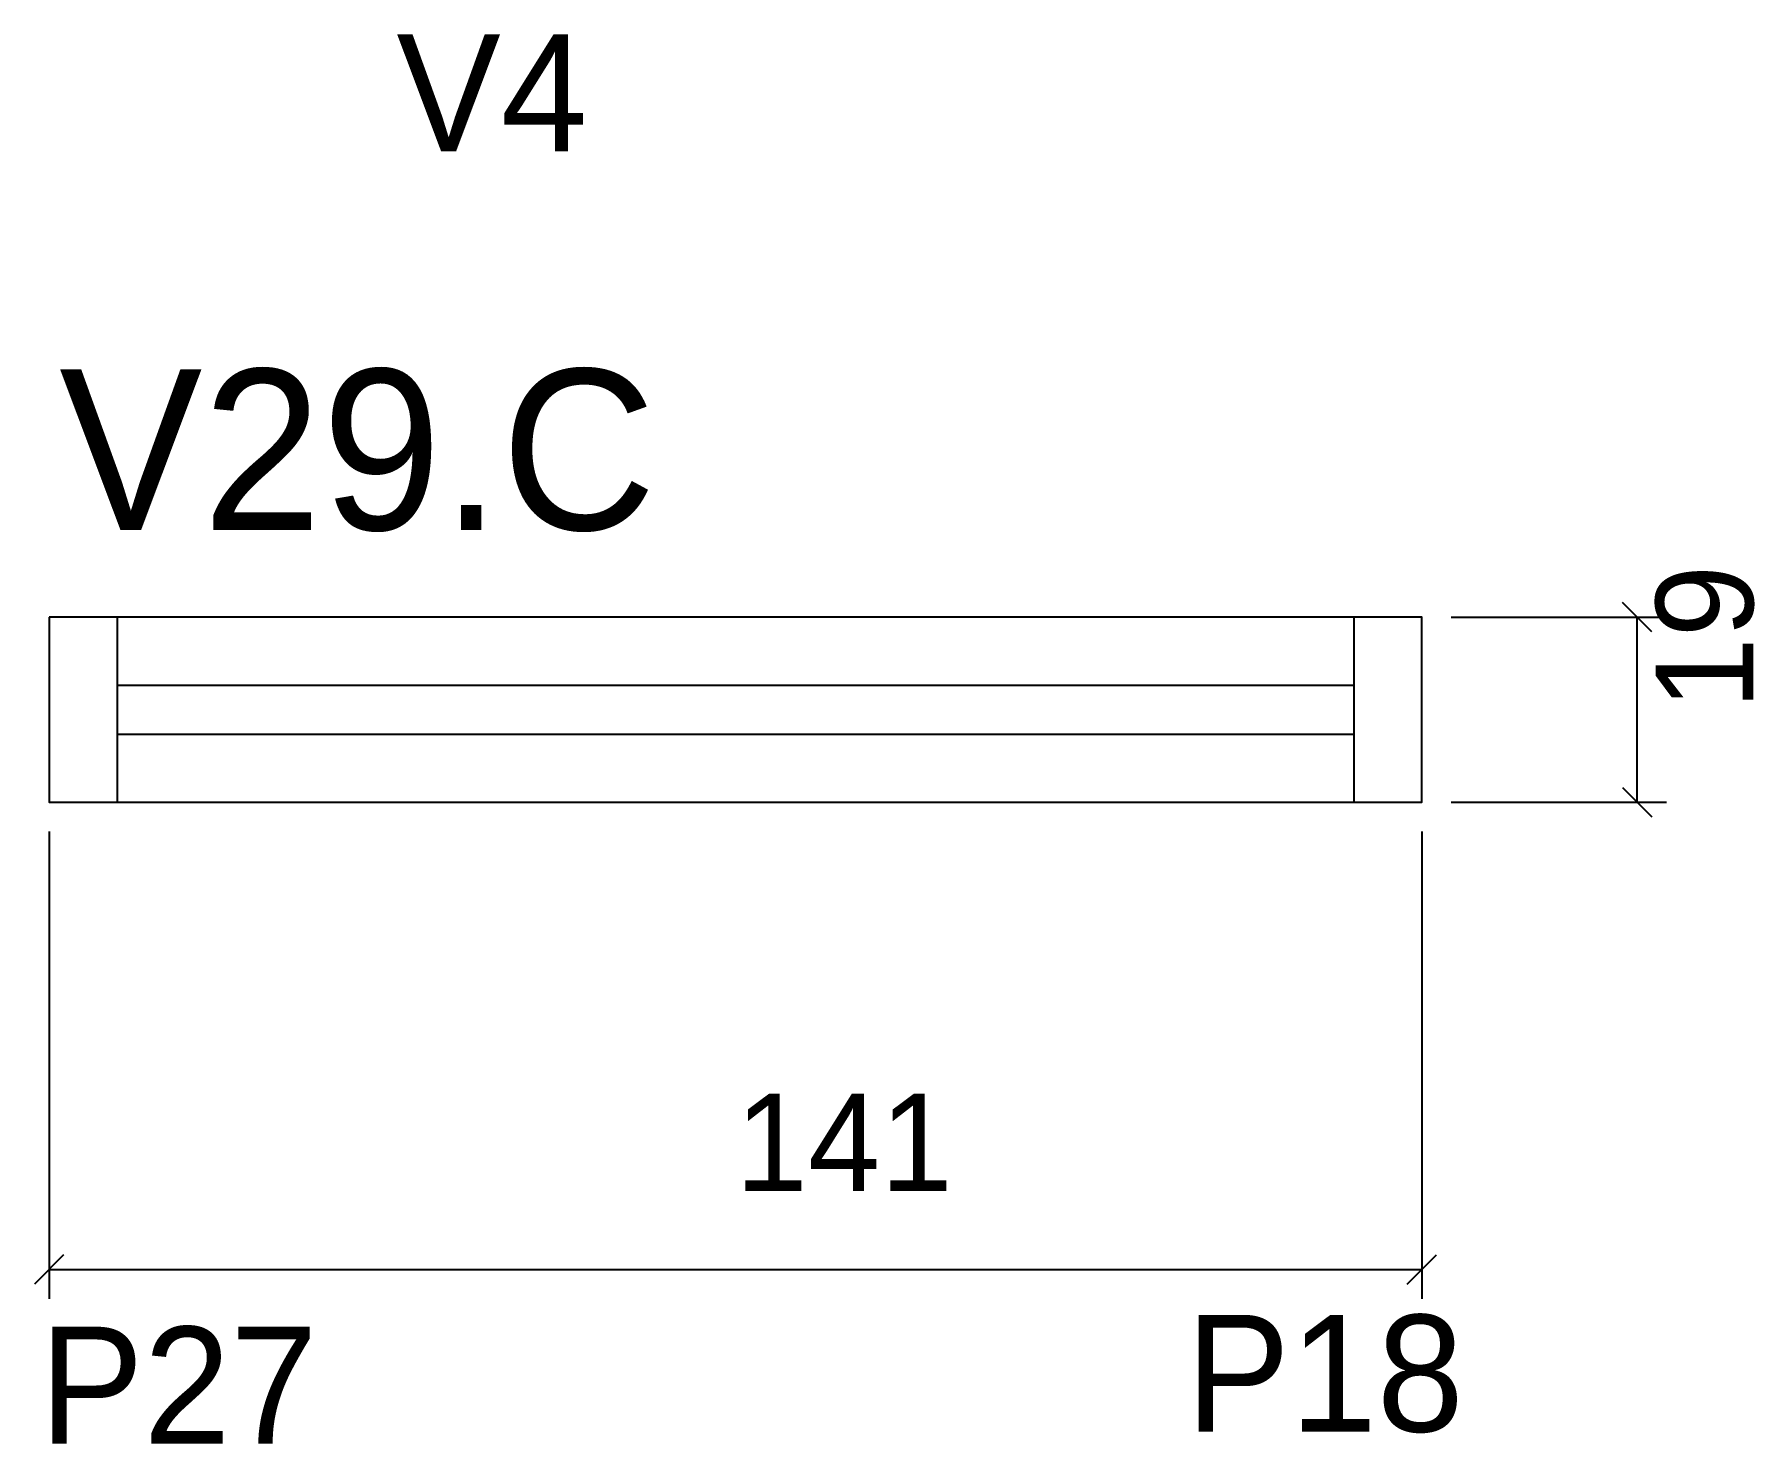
# Model space of a CAD drawing. Header units: metres. Extents: x 4306 to 4482, y -1027 to -883.
import ezdxf

# ---------------------------------------------------------------- set-up
doc = ezdxf.new("R2010")
doc.units = ezdxf.units.M
for name, color, linetype in [('5', 7, 'Continuous'), ('COTA', 7, 'Continuous'), ('NOMENCLATURA', 7, 'Continuous'), ('Painéis', 7, 'Continuous'), ('SARR_2.2x7', 7, 'Continuous')]:
    doc.layers.add(name, color=color, linetype=linetype)

msp = doc.modelspace()

# ---------------------------------------------------------------- linework, layer by layer
at = {"layer": 'COTA', "color": 0, "lineweight": 25}
for p, q in [((4471.67, -943.97), (4468.67, -940.97)), ((4468.67, -959.97), (4471.67, -962.97)), ((4308.55, -1007.97), (4305.55, -1010.97)), ((4446.55, -1010.97), (4449.55, -1007.97))]:
    msp.add_line(p, q, dxfattribs=at)
at = {"layer": 'COTA', "color": 4, "lineweight": 25}
for p, q in [((4451.05, -942.47), (4473.17, -942.47)), ((4470.17, -961.47), (4470.17, -942.47)), ((4451.05, -961.47), (4473.17, -961.47)), ((4307.05, -964.47), (4307.05, -1012.47)), ((4448.05, -964.47), (4448.05, -1012.47)), ((4307.05, -1009.47), (4448.05, -1009.47))]:
    msp.add_line(p, q, dxfattribs=at)
at = {"layer": 'Painéis', "color": 200, "lineweight": 25}
msp.add_lwpolyline([(4307.05, -942.47), (4307.05, -961.47), (4448.05, -961.47), (4448.05, -942.47), (4307.05, -942.47)], dxfattribs=at)
at = {"layer": 'SARR_2.2x7', "color": 40, "lineweight": 25}
for p, q in [((4314.05, -942.47), (4314.05, -961.47)), ((4441.05, -942.47), (4441.05, -961.47)), ((4441.05, -949.47), (4314.05, -949.47)), ((4314.05, -954.47), (4441.05, -954.47))]:
    msp.add_line(p, q, dxfattribs=at)

# ---------------------------------------------------------------- texts
at = {"layer": '5', "color": 5, "lineweight": 25}
for s, p in [('V4', (4342.74, -894.61)), ('P18', (4423.8, -1026.12)), ('P27', (4306.06, -1027.34))]:
    msp.add_text(s, height=12, rotation=360, dxfattribs=at).set_placement(p)
at = {"layer": 'COTA', "color": 240, "lineweight": 25}
msp.add_text('19', height=10, rotation=90, dxfattribs=at).set_placement((4482.08, -951.97))
msp.add_text('141', height=10, dxfattribs=at).set_placement((4377.55, -1001.4))
at = {"layer": 'NOMENCLATURA', "color": 7, "lineweight": 25}
msp.add_text('V29.C', height=16.5, dxfattribs=at).set_placement((4308.09, -933.5))

doc.saveas('drawing.dxf')
